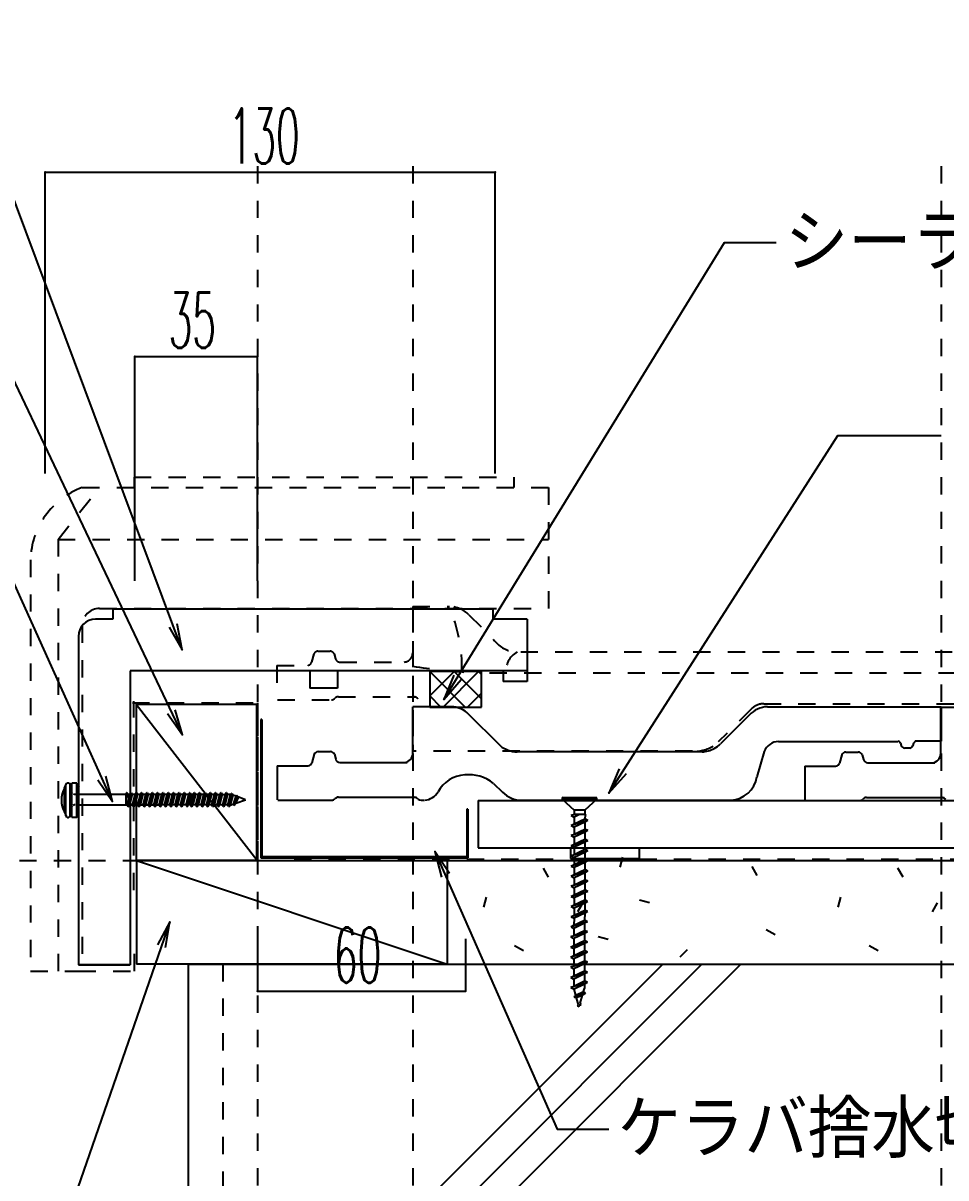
# Model space of a CAD drawing. Extents: x -1727 to 4652, y -2308 to 2357.
# Drawn here: x 1894.7 to 2161.9, y 1462.7 to 1796.9 of the extents above; entities that cross this region are included whole.
import ezdxf

# ---------------------------------------------------------------- set-up
doc = ezdxf.new("R2010")
doc.units = 0
doc.header["$LTSCALE"] = 5
doc.linetypes.add('DOT', pattern=[2, 1, -1])
for name, color, linetype in [('0-1', 7, 'CONTINUOUS'), ('0-2', 7, 'CONTINUOUS'), ('0-3', 7, 'CONTINUOUS'), ('0-4', 7, 'CONTINUOUS'), ('0-F', 7, 'CONTINUOUS')]:
    doc.layers.add(name, color=color, linetype=linetype)
doc.styles.get("Standard").update_dxf_attribs({"font": 'txt.shx', "bigfont": 'extfont.shx'})

# ---------------------------------------------------------------- blocks, each defined once
blk = doc.blocks.new('H1')
at = {"layer": '0-1', "color": 7, "linetype": 'CONTINUOUS'}
for p, q in [((2012.4688, 1602.177), (2019.5398, 1609.2481)), ((2022.7457, 1598.9712), (2012.4688, 1609.2481)), ((2016.334, 1598.9712), (2026.6109, 1609.2481)), ((2027.4688, 1601.3191), (2019.5398, 1609.2481)), ((2027.4688, 1608.3902), (2026.6109, 1609.2481)), ((2015.6746, 1598.9712), (2012.4688, 1602.177)), ((2023.4051, 1598.9712), (2027.4688, 1603.0349))]:
    blk.add_line(p, q, dxfattribs=at)

msp = doc.modelspace()

# ---------------------------------------------------------------- linework, layer by layer
at = {"layer": '0-1', "color": 7, "linetype": 'CONTINUOUS'}
for p, q in [((2027.4688, 1609.2481), (2012.4688, 1609.2481)), ((2012.4688, 1609.2481), (2012.4688, 1598.9712)), ((2027.4688, 1598.9712), (2027.4688, 1609.2481)), ((1962.4333, 1554.6742), (1927.4333, 1599.6742)), ((2012.4688, 1598.9712), (2027.4688, 1598.9712))]:
    msp.add_line(p, q, dxfattribs=at)
at = {"layer": '0-1', "color": 7, "linetype": 'DOT'}
for p, q in [((1926.3392, 1600.2224), (1962.5684, 1600.2224)), ((1926.7234, 1545.9913), (1926.7234, 1600.6896)), ((1962.5684, 1600.2224), (1962.5684, 1554.5017)), ((1973.1858, 1554.9688), (2798.1705, 1554.9688))]:
    msp.add_line(p, q, dxfattribs=at)
at = {"layer": '0-1', "color": 6, "linetype": 'CONTINUOUS'}
for p, q in [((1963.8104, 1595.3784), (1963.5104, 1595.3784)), ((1963.5104, 1595.3784), (1963.5104, 1555.3784)), ((1963.8104, 1595.3784), (1963.8104, 1555.6784)), ((2023.5104, 1569.3784), (2023.2104, 1569.3784)), ((2023.2104, 1569.3784), (2023.2104, 1555.6784)), ((2023.5104, 1569.3784), (2023.5104, 1555.3784)), ((1963.5104, 1555.3784), (2023.5104, 1555.3784)), ((1963.8104, 1555.6784), (2023.2104, 1555.6784))]:
    msp.add_line(p, q, dxfattribs=at)
at = {"layer": '0-1', "color": 4, "linetype": 'CONTINUOUS'}
for p, q in [((1906.6987, 1575.5295), (1907.1298, 1576.6995)), ((1906.6987, 1568.5296), (1906.6987, 1575.5295)), ((1907.0986, 1567.5297), (1907.0986, 1576.5297)), ((1907.5987, 1577.0295), (1907.7988, 1577.0295)), ((1908.2986, 1575.9495), (1908.7987, 1576.9497)), ((1908.2986, 1567.5297), (1908.2986, 1576.5297)), ((1908.9856, 1573.8795), (1908.2986, 1574.1795)), ((1908.7987, 1567.0995), (1908.7987, 1576.9497)), ((1910.2987, 1576.9497), (1908.7987, 1576.9497)), ((1910.2987, 1567.0995), (1910.2987, 1576.9497)), ((1910.2987, 1576.9497), (1910.7988, 1575.9495)), ((1910.7988, 1568.0997), (1910.7988, 1575.9495)), ((1909.5667, 1573.6296), (1909.2796, 1573.7496)), ((1909.9828, 1573.6296), (1909.5667, 1573.6296)), ((1910.7988, 1573.6296), (1910.1406, 1573.6296)), ((1934.1316, 1573.6296), (1910.7988, 1573.6296)), ((2050.8319, 1572.7586), (2050.831, 1572.3428)), ((2050.831, 1572.3428), (2054.285, 1569.1325)), ((2050.831, 1572.3428), (2060.8933, 1572.3193)), ((2060.8943, 1572.735), (2050.8319, 1572.7586)), ((2060.8933, 1572.3193), (2057.407, 1569.1252)), ((2060.8933, 1572.3193), (2060.8943, 1572.735)), ((1906.6987, 1568.5296), (1907.1298, 1567.3596)), ((1908.9568, 1570.4312), (1908.2986, 1570.1513)), ((1908.2986, 1568.0997), (1908.7987, 1567.0995)), ((1909.5667, 1570.7012), (1909.1767, 1570.5314)), ((1909.8067, 1570.7012), (1909.5667, 1570.7012)), ((1910.7988, 1570.7012), (1910.1226, 1570.7012)), ((1910.2987, 1567.0995), (1910.7988, 1568.0997)), ((1910.7445, 1570.7012), (1934.1904, 1570.7012)), ((2053.4498, 1567.5967), (2054.1251, 1567.8778)), ((2054.3768, 1567.8773), (2053.4498, 1567.5967)), ((2053.4498, 1567.5967), (2054.3063, 1567.1446)), ((2057.5783, 1567.8697), (2054.1251, 1567.8778)), ((2057.4041, 1567.8702), (2054.282, 1567.8775)), ((2057.3983, 1569.1252), (2054.285, 1569.1325)), ((2055.8517, 1567.8738), (2054.3063, 1567.1446)), ((2054.311, 1569.1324), (2054.308, 1567.8564)), ((2054.308, 1567.8774), (2054.308, 1567.8564)), ((2057.3983, 1569.1252), (2057.3953, 1567.8702)), ((1907.5987, 1567.0296), (1907.7988, 1567.0296)), ((1908.7987, 1567.0995), (1910.2987, 1567.0995)), ((2058.2489, 1566.1487), (2053.443, 1564.6942)), ((2053.443, 1564.6942), (2054.3016, 1565.1423)), ((2053.443, 1564.6942), (2054.2995, 1564.2421)), ((2054.2995, 1564.2421), (2054.2947, 1562.211)), ((2057.3903, 1565.7006), (2054.2995, 1564.2421)), ((2054.3063, 1567.1446), (2054.3016, 1565.1423)), ((2054.3016, 1565.1423), (2057.3924, 1566.6008)), ((2057.3903, 1565.7006), (2057.3855, 1563.6694)), ((2058.2489, 1566.1487), (2057.3903, 1565.7006)), ((2058.2489, 1566.1487), (2057.3924, 1566.6008)), ((2058.242, 1563.2173), (2053.4361, 1561.7629)), ((2053.4361, 1561.7629), (2054.2947, 1562.211)), ((2053.4361, 1561.7629), (2054.2926, 1561.3107)), ((2054.2926, 1561.3107), (2054.2879, 1559.2796)), ((2057.3834, 1562.7692), (2054.2926, 1561.3107)), ((2054.2947, 1562.211), (2057.3855, 1563.6694)), ((2057.3834, 1562.7692), (2057.3786, 1560.738)), ((2058.242, 1563.2173), (2057.3834, 1562.7692)), ((2058.242, 1563.2173), (2057.3855, 1563.6694)), ((2058.2352, 1560.2859), (2053.4292, 1558.8315)), ((2053.4292, 1558.8315), (2054.2879, 1559.2796)), ((2053.4292, 1558.8315), (2054.2858, 1558.3794)), ((2054.2858, 1558.3794), (2054.281, 1556.3482)), ((2054.2858, 1558.3794), (2054.281, 1556.3482)), ((2054.281, 1556.3482), (2057.3717, 1557.8067)), ((2057.3765, 1559.8378), (2054.2858, 1558.3794)), ((2054.2879, 1559.2796), (2057.3786, 1560.738)), ((2057.3765, 1559.8378), (2057.3717, 1557.8067)), ((2058.2283, 1557.3545), (2057.3717, 1557.8067)), ((2058.2352, 1560.2859), (2057.3765, 1559.8378)), ((2058.2352, 1560.2859), (2057.3786, 1560.738)), ((2058.2214, 1554.4231), (2053.4155, 1552.9687)), ((2058.2283, 1557.3545), (2053.4224, 1555.9001)), ((2053.4224, 1555.9001), (2054.281, 1556.3482)), ((2053.4224, 1555.9001), (2054.2789, 1555.448)), ((2054.2789, 1555.448), (2054.2741, 1553.4168)), ((2054.2741, 1553.4168), (2057.3649, 1554.8753)), ((2057.3696, 1556.9064), (2054.2789, 1555.448)), ((2058.2214, 1554.4231), (2057.3628, 1553.975)), ((2057.3696, 1556.9064), (2057.3649, 1554.8753)), ((2058.2214, 1554.4231), (2057.3649, 1554.8753)), ((2058.2283, 1557.3545), (2057.3696, 1556.9064)), ((2058.2145, 1551.4918), (2053.4086, 1550.0373)), ((2053.4155, 1552.9687), (2054.2741, 1553.4168)), ((2053.4155, 1552.9687), (2054.272, 1552.5166)), ((2057.3559, 1551.0437), (2054.2652, 1549.5852)), ((2054.272, 1552.5166), (2054.2673, 1550.4854)), ((2054.2673, 1550.4854), (2057.358, 1551.9439)), ((2057.3628, 1553.975), (2054.272, 1552.5166)), ((2057.3559, 1551.0437), (2057.3511, 1549.0125)), ((2058.2145, 1551.4918), (2057.3559, 1551.0437)), ((2057.3628, 1553.975), (2057.358, 1551.9439)), ((2058.2145, 1551.4918), (2057.358, 1551.9439)), ((2058.2077, 1548.5604), (2053.4018, 1547.1059)), ((2053.4018, 1547.1059), (2054.2604, 1547.5541)), ((2053.4086, 1550.0373), (2054.2673, 1550.4854)), ((2053.4086, 1550.0373), (2054.2652, 1549.5852)), ((2057.349, 1548.1123), (2054.2583, 1546.6538)), ((2054.2652, 1549.5852), (2054.2604, 1547.5541)), ((2054.2604, 1547.5541), (2057.3511, 1549.0125)), ((2057.349, 1548.1123), (2057.3443, 1546.0811)), ((2058.2077, 1548.5604), (2057.349, 1548.1123)), ((2058.2077, 1548.5604), (2057.3511, 1549.0125)), ((2058.2008, 1545.629), (2053.3949, 1544.1746)), ((2053.3949, 1544.1746), (2054.2535, 1544.6227)), ((2053.3949, 1544.1746), (2054.2514, 1543.7224)), ((2053.4018, 1547.1059), (2054.2583, 1546.6538)), ((2057.3422, 1545.1809), (2054.2514, 1543.7224)), ((2054.2583, 1546.6538), (2054.2535, 1544.6227)), ((2054.2535, 1544.6227), (2057.3443, 1546.0811)), ((2057.3422, 1545.1809), (2057.3374, 1543.1497)), ((2058.2008, 1545.629), (2057.3422, 1545.1809)), ((2058.2008, 1545.629), (2057.3443, 1546.0811)), ((2058.1939, 1542.6976), (2053.388, 1541.2432)), ((2053.388, 1541.2432), (2054.2467, 1541.6913)), ((2053.388, 1541.2432), (2054.2445, 1540.7911)), ((2054.2445, 1540.7911), (2054.2398, 1538.7599)), ((2057.3353, 1542.2495), (2054.2445, 1540.7911)), ((2054.2514, 1543.7224), (2054.2467, 1541.6913)), ((2054.2467, 1541.6913), (2057.3374, 1543.1497)), ((2057.3353, 1542.2495), (2057.3305, 1540.2184)), ((2058.1939, 1542.6976), (2057.3353, 1542.2495)), ((2058.1939, 1542.6976), (2057.3374, 1543.1497)), ((2058.1871, 1539.7662), (2053.3811, 1538.3118)), ((2053.3811, 1538.3118), (2054.2398, 1538.7599)), ((2053.3811, 1538.3118), (2054.2377, 1537.8597)), ((2054.2377, 1537.8597), (2054.2329, 1535.8285)), ((2057.3284, 1539.3181), (2054.2377, 1537.8597)), ((2054.2398, 1538.7599), (2057.3305, 1540.2184)), ((2057.3284, 1539.3181), (2057.3237, 1537.287)), ((2058.1871, 1539.7662), (2057.3284, 1539.3181)), ((2058.1871, 1539.7662), (2057.3305, 1540.2184)), ((2058.1802, 1536.8349), (2053.3743, 1535.3804)), ((2053.3743, 1535.3804), (2054.2329, 1535.8285)), ((2053.3743, 1535.3804), (2054.2308, 1534.9283)), ((2054.2308, 1534.9283), (2054.226, 1532.8971)), ((2054.226, 1532.8971), (2057.3168, 1534.3556)), ((2057.3215, 1536.3868), (2054.2308, 1534.9283)), ((2054.2329, 1535.8285), (2057.3237, 1537.287)), ((2057.3215, 1536.3868), (2057.3168, 1534.3556)), ((2058.1733, 1533.9035), (2057.3168, 1534.3556)), ((2058.1802, 1536.8349), (2057.3215, 1536.3868)), ((2058.1802, 1536.8349), (2057.3237, 1537.287)), ((2058.1664, 1530.9721), (2053.3605, 1529.5177)), ((2058.1733, 1533.9035), (2053.3674, 1532.449)), ((2053.3674, 1532.449), (2054.226, 1532.8971)), ((2053.3674, 1532.449), (2054.2239, 1531.9969)), ((2054.2239, 1531.9969), (2054.2192, 1529.9658)), ((2054.2192, 1529.9658), (2057.3099, 1531.4242)), ((2057.3147, 1533.4554), (2054.2239, 1531.9969)), ((2058.1664, 1530.9721), (2057.3078, 1530.524)), ((2057.3147, 1533.4554), (2057.3099, 1531.4242)), ((2058.1664, 1530.9721), (2057.3099, 1531.4242)), ((2058.1733, 1533.9035), (2057.3147, 1533.4554)), ((2058.1596, 1528.0407), (2053.3537, 1526.5863)), ((2053.3605, 1529.5177), (2054.2192, 1529.9658)), ((2053.3605, 1529.5177), (2054.2171, 1529.0655)), ((2057.3009, 1527.5926), (2054.2102, 1526.1342)), ((2054.2171, 1529.0655), (2054.2123, 1527.0344)), ((2054.2123, 1527.0344), (2057.303, 1528.4928)), ((2057.3078, 1530.524), (2054.2171, 1529.0655)), ((2057.3009, 1527.5926), (2057.2962, 1525.5615)), ((2058.1596, 1528.0407), (2057.3009, 1527.5926)), ((2057.3078, 1530.524), (2057.303, 1528.4928)), ((2058.1596, 1528.0407), (2057.303, 1528.4928)), ((2058.1527, 1525.1093), (2053.3468, 1523.6549)), ((2053.3468, 1523.6549), (2054.2054, 1524.103)), ((2053.3537, 1526.5863), (2054.2123, 1527.0344)), ((2053.3537, 1526.5863), (2054.2102, 1526.1342)), ((2057.2941, 1524.6612), (2054.2033, 1523.2028)), ((2054.2102, 1526.1342), (2054.2054, 1524.103)), ((2054.2054, 1524.103), (2057.2962, 1525.5615)), ((2057.2941, 1524.6612), (2057.2893, 1522.6301)), ((2058.1527, 1525.1093), (2057.2941, 1524.6612)), ((2058.1527, 1525.1093), (2057.2962, 1525.5615)), ((2058.1458, 1522.1779), (2053.3399, 1520.7235)), ((2053.3399, 1520.7235), (2054.1986, 1521.1716)), ((2053.3399, 1520.7235), (2054.1964, 1520.2714)), ((2053.3468, 1523.6549), (2054.2033, 1523.2028)), ((2057.2872, 1521.7298), (2054.1964, 1520.2714)), ((2054.2033, 1523.2028), (2054.1986, 1521.1716)), ((2054.1986, 1521.1716), (2057.2893, 1522.6301)), ((2057.2872, 1521.7298), (2057.2824, 1519.6987)), ((2058.1458, 1522.1779), (2057.2872, 1521.7298)), ((2058.1458, 1522.1779), (2057.2893, 1522.6301)), ((2058.139, 1519.2466), (2053.333, 1517.7921)), ((2053.333, 1517.7921), (2054.1917, 1518.2402)), ((2053.333, 1517.7921), (2054.2497, 1517.3684)), ((2054.1964, 1520.2714), (2054.1917, 1518.2402)), ((2054.1917, 1518.2402), (2057.2824, 1519.6987)), ((2057.2803, 1518.7985), (2054.2497, 1517.3684)), ((2054.7707, 1515.5853), (2054.2497, 1517.3684)), ((2057.0019, 1516.6382), (2057.2774, 1517.5649)), ((2057.2803, 1518.7985), (2057.2774, 1517.5649)), ((2058.139, 1519.2466), (2057.2803, 1518.7985)), ((2058.139, 1519.2466), (2057.2824, 1519.6987)), ((2057.5283, 1516.1324), (2054.2913, 1515.1528)), ((2054.2913, 1515.1528), (2054.7707, 1515.5853)), ((2054.2913, 1515.1528), (2055.0016, 1514.795)), ((2054.7707, 1515.5853), (2057.0019, 1516.6382)), ((2056.691, 1515.5922), (2055.0016, 1514.795)), ((2055.5765, 1512.8273), (2055.0016, 1514.795)), ((2055.9894, 1513.2322), (2056.691, 1515.5922)), ((2057.5283, 1516.1324), (2056.691, 1515.5922)), ((2057.5283, 1516.1324), (2057.0019, 1516.6382)), ((2055.2514, 1512.5084), (2055.5765, 1512.8273)), ((2055.2514, 1512.5084), (2055.6352, 1512.6266)), ((2055.2514, 1512.5084), (2055.7215, 1512.3312)), ((2055.7215, 1512.3312), (2055.6352, 1512.6266)), ((2055.7215, 1512.3312), (2055.8269, 1512.6856)), ((2055.8269, 1512.6856), (2056.3137, 1512.8356)), ((2056.3137, 1512.8356), (2055.9894, 1513.2322))]:
    msp.add_line(p, q, dxfattribs=at)
at = {"layer": '0-1', "color": 4, "linetype": 'DOT'}
for p, q in [((1924.3396, 1573.7697), (1924.4206, 1573.6995)), ((1924.6666, 1574.1195), (1924.4206, 1573.6995)), ((1924.5106, 1573.3296), (1924.4206, 1573.6995)), ((1924.7638, 1574.1195), (1924.5106, 1573.0995)), ((1925.0458, 1573.6296), (1924.5106, 1572.6096)), ((1924.5106, 1570.5696), (1924.5106, 1573.3296)), ((1924.7638, 1574.1195), (1924.6666, 1574.1195)), ((1925.0458, 1573.6296), (1924.7638, 1574.1195)), ((1924.8217, 1570.6995), (1925.5966, 1573.6296)), ((1925.9758, 1574.1195), (1925.2006, 1570.2195)), ((1926.2578, 1573.6296), (1925.4817, 1570.6995)), ((1925.8786, 1574.1195), (1925.5966, 1573.6296)), ((1925.9758, 1574.1195), (1925.8786, 1574.1195)), ((1925.9758, 1574.1195), (1926.2578, 1573.6296)), ((1927.1467, 1573.6296), (1926.2578, 1573.6296)), ((1926.3718, 1570.6995), (1927.1467, 1573.6296)), ((1927.5256, 1574.1195), (1926.7507, 1570.2195)), ((1927.8076, 1573.6296), (1927.0327, 1570.6995)), ((1927.4287, 1574.1195), (1927.1467, 1573.6296)), ((1927.5256, 1574.1195), (1927.4287, 1574.1195)), ((1927.5256, 1574.1195), (1927.8076, 1573.6296)), ((1928.6977, 1573.6296), (1927.8076, 1573.6296)), ((1927.9228, 1570.6995), (1928.6977, 1573.6296)), ((1929.0766, 1574.1195), (1928.3017, 1570.2195)), ((1929.3577, 1573.6296), (1928.5828, 1570.6995)), ((1928.9788, 1574.1195), (1928.6977, 1573.6296)), ((1929.0766, 1574.1195), (1928.9788, 1574.1195)), ((1929.0766, 1574.1195), (1929.3577, 1573.6296)), ((1930.2478, 1573.6296), (1929.3577, 1573.6296)), ((1929.4726, 1570.6995), (1930.2478, 1573.6296)), ((1930.6267, 1574.1195), (1929.8518, 1570.2195)), ((1930.9078, 1573.6296), (1930.1326, 1570.6995)), ((1930.5286, 1574.1195), (1930.2478, 1573.6296)), ((1930.6267, 1574.1195), (1930.5286, 1574.1195)), ((1930.6267, 1574.1195), (1930.9078, 1573.6296)), ((1931.7976, 1573.6296), (1930.9078, 1573.6296)), ((1931.0227, 1570.6995), (1931.7976, 1573.6296)), ((1932.1768, 1574.1195), (1931.4016, 1570.2195)), ((1932.4588, 1573.6296), (1931.6827, 1570.6995)), ((1932.0796, 1574.1195), (1931.7976, 1573.6296)), ((1932.1768, 1574.1195), (1932.0796, 1574.1195)), ((1932.1768, 1574.1195), (1932.4588, 1573.6296)), ((1933.3477, 1573.6296), (1932.4588, 1573.6296)), ((1932.5728, 1570.6995), (1933.3477, 1573.6296)), ((1933.7266, 1574.1195), (1932.9517, 1570.2195)), ((1934.0086, 1573.6296), (1933.2337, 1570.6995)), ((1933.6297, 1574.1195), (1933.3477, 1573.6296)), ((1933.7266, 1574.1195), (1933.6297, 1574.1195)), ((1933.7266, 1574.1195), (1934.0086, 1573.6296)), ((1934.8987, 1573.6296), (1934.0086, 1573.6296)), ((1934.8987, 1573.6296), (1934.0086, 1573.6296)), ((1934.8987, 1573.6296), (1934.0086, 1573.6296)), ((1934.1235, 1570.6995), (1934.8987, 1573.6296)), ((1934.1238, 1570.7001), (1934.8986, 1573.6296)), ((1935.2776, 1574.1195), (1934.5027, 1570.2195)), ((1935.5587, 1573.6296), (1934.7835, 1570.6995)), ((1935.1795, 1574.1195), (1934.8987, 1573.6296)), ((1935.2776, 1574.1195), (1935.1795, 1574.1195)), ((1935.2776, 1574.1195), (1935.5587, 1573.6296)), ((1936.4485, 1573.6296), (1935.5587, 1573.6296)), ((1935.6736, 1570.6995), (1936.4485, 1573.6296)), ((1936.8277, 1574.1195), (1936.0525, 1570.2195)), ((1937.1097, 1573.6296), (1936.3336, 1570.6995)), ((1936.7305, 1574.1195), (1936.4485, 1573.6296)), ((1936.8277, 1574.1195), (1936.7305, 1574.1195)), ((1936.8277, 1574.1195), (1937.1097, 1573.6296)), ((1937.9986, 1573.6296), (1937.1097, 1573.6296)), ((1937.2237, 1570.6995), (1937.9986, 1573.6296)), ((1938.3775, 1574.1195), (1937.6026, 1570.2195)), ((1938.6595, 1573.6296), (1937.8846, 1570.6995)), ((1938.2806, 1574.1195), (1937.9986, 1573.6296)), ((1938.3775, 1574.1195), (1938.2806, 1574.1195)), ((1938.3775, 1574.1195), (1938.6595, 1573.6296)), ((1939.5496, 1573.6296), (1938.6595, 1573.6296)), ((1939.5496, 1573.6296), (1938.6595, 1573.6296)), ((1939.5496, 1573.6296), (1938.6595, 1573.6296)), ((1938.7744, 1570.6995), (1939.5496, 1573.6296)), ((1938.7747, 1570.7001), (1939.5495, 1573.6296)), ((1939.9285, 1574.1195), (1939.1536, 1570.2195)), ((1940.2096, 1573.6296), (1939.4344, 1570.6995)), ((1939.8304, 1574.1195), (1939.5496, 1573.6296)), ((1939.9285, 1574.1195), (1939.8304, 1574.1195)), ((1939.9285, 1574.1195), (1940.2096, 1573.6296)), ((1941.0994, 1573.6296), (1940.2096, 1573.6296)), ((1940.3245, 1570.6995), (1941.0994, 1573.6296)), ((1941.4786, 1574.1195), (1940.7034, 1570.2195)), ((1941.7606, 1573.6296), (1940.9845, 1570.6995)), ((1941.3814, 1574.1195), (1941.0994, 1573.6296)), ((1941.4786, 1574.1195), (1941.3814, 1574.1195)), ((1941.4786, 1574.1195), (1941.7606, 1573.6296)), ((1942.6495, 1573.6296), (1941.7606, 1573.6296)), ((1941.8746, 1570.6995), (1942.6495, 1573.6296)), ((1943.0284, 1574.1195), (1942.2535, 1570.2195)), ((1943.3104, 1573.6296), (1942.5355, 1570.6995)), ((1942.9315, 1574.1195), (1942.6495, 1573.6296)), ((1943.0284, 1574.1195), (1942.9315, 1574.1195)), ((1943.0284, 1574.1195), (1943.3104, 1573.6296)), ((1943.1555, 1570.6995), (1943.9304, 1573.6296)), ((1944.2005, 1573.6296), (1943.3104, 1573.6296)), ((1944.2005, 1573.6296), (1943.3104, 1573.6296)), ((1944.3093, 1574.1198), (1943.5344, 1570.2198)), ((1944.5913, 1573.6296), (1943.8152, 1570.7097)), ((1944.5902, 1573.6296), (1943.8524, 1570.8396)), ((1944.2124, 1574.1198), (1943.9304, 1573.6296)), ((1944.3093, 1574.1198), (1944.2124, 1574.1198)), ((1944.3093, 1574.1198), (1944.5913, 1573.6296)), ((1945.4802, 1573.6296), (1944.5913, 1573.6296)), ((1944.7053, 1570.7097), (1945.4802, 1573.6296)), ((1945.8594, 1574.1198), (1945.0842, 1570.2198)), ((1946.1414, 1573.6296), (1945.3662, 1570.7097)), ((1945.7622, 1574.1198), (1945.4802, 1573.6296)), ((1945.8594, 1574.1198), (1945.7622, 1574.1198)), ((1945.8594, 1574.1198), (1946.1414, 1573.6296)), ((1947.0312, 1573.6296), (1946.1414, 1573.6296)), ((1946.2554, 1570.7097), (1947.0312, 1573.6296)), ((1947.4104, 1574.1198), (1946.6343, 1570.2198)), ((1947.6912, 1573.6296), (1946.9163, 1570.7097)), ((1947.3123, 1574.1198), (1947.0312, 1573.6296)), ((1947.4104, 1574.1198), (1947.3123, 1574.1198)), ((1947.4104, 1574.1198), (1947.6912, 1573.6296)), ((1948.581, 1573.6296), (1947.6912, 1573.6296)), ((1947.8061, 1570.7097), (1948.581, 1573.6296)), ((1948.9602, 1574.1198), (1948.185, 1570.2198)), ((1949.2422, 1573.6296), (1948.467, 1570.7097)), ((1948.863, 1574.1198), (1948.581, 1573.6296)), ((1948.9602, 1574.1198), (1948.863, 1574.1198)), ((1948.9602, 1574.1198), (1949.2422, 1573.6296)), ((1950.1311, 1573.6296), (1949.2422, 1573.6296)), ((1949.3562, 1570.7097), (1950.1311, 1573.6296)), ((1949.7351, 1570.2198), (1950.51, 1574.1198)), ((1950.792, 1573.6296), (1950.0171, 1570.7097)), ((1950.4131, 1574.1198), (1950.1302, 1573.6296)), ((1950.51, 1574.1198), (1950.4131, 1574.1198)), ((1950.51, 1574.1198), (1950.792, 1573.6296)), ((1950.792, 1573.6296), (1951.6821, 1573.6296)), ((1950.9072, 1570.7097), (1951.6821, 1573.6296)), ((1951.2861, 1570.2198), (1952.061, 1574.1198)), ((1952.3421, 1573.6296), (1951.5672, 1570.7097)), ((1951.9632, 1574.1198), (1951.68, 1573.6296)), ((1952.061, 1574.1198), (1951.9632, 1574.1198)), ((1952.061, 1574.1198), (1952.343, 1573.6296)), ((1952.3421, 1573.6296), (1953.2322, 1573.6296)), ((1953.2322, 1573.6296), (1952.457, 1570.7097)), ((1953.6111, 1574.1198), (1952.8362, 1570.2198)), ((1953.8922, 1573.6296), (1953.117, 1570.7097)), ((1953.513, 1574.1198), (1953.2301, 1573.6296)), ((1953.6111, 1574.1198), (1953.513, 1574.1198)), ((1953.6111, 1574.1198), (1953.8931, 1573.6296)), ((1954.782, 1573.6296), (1953.8922, 1573.6296)), ((1954.0071, 1570.7097), (1954.782, 1573.6296)), ((1954.386, 1570.2198), (1955.1342, 1573.9797)), ((1955.409, 1573.5096), (1954.6671, 1570.7097)), ((1954.782, 1573.6296), (1955.0361, 1573.9797)), ((1955.1342, 1573.9797), (1955.0361, 1573.9797)), ((1955.1282, 1573.9896), (1955.4102, 1573.5096)), ((1955.229, 1570.7697), (1955.607, 1570.8996)), ((1956.3732, 1573.1598), (1955.409, 1573.5096)), ((1955.607, 1570.8996), (1956.3732, 1573.1598)), ((1955.8392, 1570.4898), (1955.607, 1570.8996)), ((1955.9442, 1570.5396), (1956.6462, 1573.2897)), ((1955.9442, 1570.5396), (1956.3432, 1571.2296)), ((1956.3021, 1571.1597), (1959.0822, 1572.1698)), ((1956.3432, 1571.2296), (1957.1472, 1572.8697)), ((1956.3732, 1573.1598), (1956.5622, 1573.3296)), ((1956.6462, 1573.2897), (1956.5622, 1573.3296)), ((1957.1472, 1572.8697), (1956.6462, 1573.2897)), ((1959.0822, 1572.1698), (1957.1472, 1572.8697)), ((1958.568, 1571.7996), (1958.241, 1571.8596)), ((1959.0822, 1572.1698), (1958.568, 1571.7996)), ((1924.8217, 1570.6995), (1925.1037, 1570.2195)), ((1925.1037, 1570.2195), (1925.2006, 1570.2195)), ((1925.2006, 1570.2195), (1925.4817, 1570.6995)), ((1926.3718, 1570.6995), (1925.4817, 1570.6995)), ((1926.3718, 1570.6995), (1926.6538, 1570.2195)), ((1926.6538, 1570.2195), (1926.7507, 1570.2195)), ((1926.7507, 1570.2195), (1927.0327, 1570.6995)), ((1927.9228, 1570.6995), (1927.0327, 1570.6995)), ((1927.9228, 1570.6995), (1928.2036, 1570.2195)), ((1928.2036, 1570.2195), (1928.3017, 1570.2195)), ((1928.3017, 1570.2195), (1928.5828, 1570.6995)), ((1929.4726, 1570.6995), (1928.5828, 1570.6995)), ((1929.4726, 1570.6995), (1929.7537, 1570.2195)), ((1929.7537, 1570.2195), (1929.8518, 1570.2195)), ((1929.8518, 1570.2195), (1930.1326, 1570.6995)), ((1931.0227, 1570.6995), (1930.1326, 1570.6995)), ((1931.0227, 1570.6995), (1931.3038, 1570.2195)), ((1931.3038, 1570.2195), (1931.4016, 1570.2195)), ((1931.4016, 1570.2195), (1931.6827, 1570.6995)), ((1932.5728, 1570.6995), (1931.6827, 1570.6995)), ((1932.5728, 1570.6995), (1932.8548, 1570.2195)), ((1932.8548, 1570.2195), (1932.9517, 1570.2195)), ((1932.9517, 1570.2195), (1933.2337, 1570.6995)), ((1934.1238, 1570.6995), (1933.2337, 1570.6995)), ((1934.1235, 1570.6995), (1934.4046, 1570.2195)), ((1934.1247, 1570.6998), (1934.4055, 1570.2198)), ((1934.4046, 1570.2195), (1934.5027, 1570.2195)), ((1934.5027, 1570.2195), (1934.7835, 1570.6995)), ((1935.6736, 1570.6995), (1934.7835, 1570.6995)), ((1935.6736, 1570.6995), (1935.9547, 1570.2195)), ((1935.9547, 1570.2195), (1936.0525, 1570.2195)), ((1936.0525, 1570.2195), (1936.3336, 1570.6995)), ((1937.2237, 1570.6995), (1936.3336, 1570.6995)), ((1937.2237, 1570.6995), (1937.5057, 1570.2195)), ((1937.5057, 1570.2195), (1937.6026, 1570.2195)), ((1937.6026, 1570.2195), (1937.8846, 1570.6995)), ((1938.7747, 1570.6995), (1937.8846, 1570.6995)), ((1938.7744, 1570.6995), (1939.0555, 1570.2195)), ((1938.7756, 1570.6998), (1939.0564, 1570.2198)), ((1939.0555, 1570.2195), (1939.1536, 1570.2195)), ((1939.1536, 1570.2195), (1939.4344, 1570.6995)), ((1940.3245, 1570.6995), (1939.4344, 1570.6995)), ((1940.3245, 1570.6995), (1940.6056, 1570.2195)), ((1940.6056, 1570.2195), (1940.7034, 1570.2195)), ((1940.7034, 1570.2195), (1940.9845, 1570.6995)), ((1941.8746, 1570.6995), (1940.9845, 1570.6995)), ((1941.8746, 1570.6995), (1942.1566, 1570.2195)), ((1942.1566, 1570.2195), (1942.2535, 1570.2195)), ((1942.2535, 1570.2195), (1942.5355, 1570.6995)), ((1943.1555, 1570.6995), (1942.5355, 1570.6995)), ((1943.1555, 1570.6995), (1943.4375, 1570.2195)), ((1943.4372, 1570.2198), (1943.5344, 1570.2198)), ((1943.5344, 1570.2198), (1943.8164, 1570.6998)), ((1944.7053, 1570.6995), (1943.8155, 1570.6995)), ((1944.7053, 1570.7097), (1944.9873, 1570.2198)), ((1944.9873, 1570.2198), (1945.0842, 1570.2198)), ((1945.0842, 1570.2198), (1945.3662, 1570.7097)), ((1946.2554, 1570.7097), (1945.3662, 1570.7097)), ((1946.2554, 1570.7097), (1946.5374, 1570.2198)), ((1946.5374, 1570.2198), (1946.6343, 1570.2198)), ((1946.6343, 1570.2198), (1946.9163, 1570.7097)), ((1947.8064, 1570.7097), (1946.9163, 1570.7097)), ((1947.8061, 1570.7097), (1948.0881, 1570.2198)), ((1948.0881, 1570.2198), (1948.185, 1570.2198)), ((1948.185, 1570.2198), (1948.467, 1570.7097)), ((1949.3562, 1570.7097), (1948.467, 1570.7097)), ((1949.6382, 1570.2198), (1949.3562, 1570.7097)), ((1949.6382, 1570.2198), (1949.7351, 1570.2198)), ((1949.7351, 1570.2198), (1950.0192, 1570.7097)), ((1950.9072, 1570.7097), (1950.0171, 1570.7097)), ((1951.188, 1570.2198), (1950.906, 1570.7097)), ((1951.188, 1570.2198), (1951.2861, 1570.2198)), ((1951.2861, 1570.2198), (1951.569, 1570.7097)), ((1952.457, 1570.7097), (1951.5672, 1570.7097)), ((1952.7381, 1570.2198), (1952.4561, 1570.7097)), ((1952.7381, 1570.2198), (1952.8362, 1570.2198)), ((1952.8362, 1570.2198), (1953.1191, 1570.7097)), ((1954.0071, 1570.7097), (1953.117, 1570.7097)), ((1954.2882, 1570.2198), (1954.0071, 1570.7097)), ((1954.2882, 1570.2198), (1954.386, 1570.2198)), ((1954.386, 1570.2198), (1954.6692, 1570.7097)), ((1954.6671, 1570.7097), (1954.887, 1570.7097)), ((1955.8392, 1570.4898), (1955.9442, 1570.5396))]:
    msp.add_line(p, q, dxfattribs=at)
at = {"layer": '0-1', "color": 3, "linetype": 'CONTINUOUS'}
for p, q in [((2026.4403, 1571.8914), (2765.6812, 1571.8914)), ((2026.4403, 1571.8914), (2026.4403, 1558.2226)), ((2026.4403, 1558.2226), (2765.6812, 1558.2226))]:
    msp.add_line(p, q, dxfattribs=at)
msp.add_lwpolyline([(1927.4333, 1554.6742), (1962.4333, 1554.6742), (1962.4333, 1599.6742), (1927.4333, 1599.6742), (1927.4333, 1554.6742)], close=True, dxfattribs=at)
at = {"layer": '0-1', "color": 4, "linetype": 'CONTINUOUS'}
msp.add_lwpolyline([(2057.5783, 1567.8697), (2057.5593, 1567.8065), (2057.5413, 1567.7429), (2057.5243, 1567.6792), (2057.5083, 1567.6152), (2057.4934, 1567.551), (2057.4794, 1567.4867), (2057.4665, 1567.4221), (2057.4546, 1567.3574), (2057.4437, 1567.2926), (2057.4339, 1567.2276), (2057.4251, 1567.1625), (2057.4173, 1567.0973), (2057.4105, 1567.0319), (2057.4048, 1566.9665), (2057.4001, 1566.9011), (2057.3965, 1566.8356), (2057.3939, 1566.77), (2057.3923, 1566.7044), (2057.3918, 1566.6388), (2057.3923, 1566.5732)], dxfattribs=at)
at = {"layer": '0-1', "color": 7, "linetype": 'CONTINUOUS'}
msp.add_lwpolyline([(2053.2239, 1555.1374), (2073.2239, 1555.1374), (2073.2239, 1558.1374), (2053.2239, 1558.1374), (2053.2239, 1555.1374)], close=True, dxfattribs=at)
at = {"layer": '0-1', "color": 4, "linetype": 'CONTINUOUS'}
for centre, radius, start, end in [((1913.0548, 1572.0297), 7.2555, 151.1584, 208.842), ((1907.5987, 1576.5297), 0.5001, 90, 180), ((1907.7988, 1576.5297), 0.5001, 0, 90), ((1907.5987, 1567.5297), 0.5001, 180, 270), ((1907.7988, 1567.5297), 0.5001, 270, 360)]:
    msp.add_arc(centre, radius, start, end, dxfattribs=at)
at = {"layer": '0-1', "color": 4, "linetype": 'DOT'}
msp.add_arc((1954.887, 1571.7096), 0.9999, 270, 290, dxfattribs=at)
at = {"layer": '0-2', "color": 2, "linetype": 'DOT'}
for p, q in [((1926.817, 1665.5133), (2036.817, 1665.5133)), ((1926.817, 1665.5133), (1926.817, 1662.5133)), ((2036.817, 1665.5133), (2036.817, 1662.5133)), ((1904.817, 1647.5133), (1916.817, 1662.5133)), ((1911.817, 1662.5133), (2046.817, 1662.5133)), ((2046.817, 1662.5133), (2046.817, 1627.5133)), ((1904.817, 1647.5133), (2046.817, 1647.5133)), ((1904.817, 1647.5133), (1904.817, 1522.5133)), ((1896.817, 1641.5843), (1896.817, 1522.5133)), ((2007.532, 1628.0473), (2007.532, 1586.2012)), ((2007.532, 1628.0473), (2018.1473, 1628.0473)), ((1916.817, 1627.5133), (2046.817, 1627.5133)), ((2023.7836, 1625.7013), (2031.2609, 1618.172)), ((1911.817, 1622.5133), (1911.817, 1522.5133)), ((1978.9265, 1614.3457), (1978.2408, 1611.919)), ((1980.055, 1615.1301), (1983.6639, 1615.1301)), ((1984.7767, 1614.3457), (1985.1695, 1612.9749)), ((2038.7962, 1614.9527), (2244.9706, 1614.9527)), ((1968.1829, 1611.0263), (1968.1829, 1601.1414)), ((1968.1829, 1611.0263), (1977.1876, 1611.0263)), ((1986.3656, 1611.9818), (2005.8591, 1611.9818)), ((2314.7826, 1608.7614), (2026.6071, 1608.7614)), ((1968.357, 1601.0551), (1984.0022, 1601.0551)), ((1986.0025, 1601.9578), (2008.5115, 1601.9578)), ((2105.6223, 1598.4636), (2096.035, 1588.8763)), ((2109.1966, 1599.9441), (2172.0989, 1599.9441)), ((2088.5214, 1586.2012), (2007.532, 1586.2012)), ((1926.817, 1527.5133), (1926.817, 1522.5133)), ((1896.817, 1522.5133), (1910.784, 1522.5133)), ((1910.784, 1522.5133), (1926.817, 1522.5133))]:
    msp.add_line(p, q, dxfattribs=at)
at = {"layer": '0-2', "color": 2, "linetype": 'CONTINUOUS'}
for p, q in [((1920.703, 1624.4148), (1915.703, 1624.4148)), ((1920.703, 1627.4148), (2030.703, 1627.4148)), ((1920.703, 1627.4148), (1920.703, 1624.4148)), ((2030.703, 1627.4148), (2030.703, 1624.4148)), ((2040.703, 1624.4148), (2030.703, 1624.4148)), ((2040.703, 1624.4148), (2040.703, 1606.4148)), ((1910.703, 1619.4148), (1910.703, 1524.4148)), ((1925.703, 1609.4148), (1925.703, 1524.4148)), ((2040.703, 1609.4148), (1925.703, 1609.4148)), ((1977.703, 1609.4148), (1977.703, 1604.4148)), ((1985.703, 1609.4148), (1985.703, 1604.4148)), ((2033.703, 1609.4148), (2033.703, 1606.4148)), ((1985.703, 1604.4148), (1977.703, 1604.4148)), ((2040.703, 1606.4148), (2033.703, 1606.4148)), ((2007.5977, 1585.6415), (2007.5977, 1599.0037)), ((2019.4528, 1599.0037), (2007.5977, 1599.0037)), ((2110.2877, 1599.0812), (2160.532, 1599.0812)), ((2172.2927, 1598.878), (2160.4375, 1598.878)), ((2160.4375, 1585.5158), (2160.4375, 1598.878)), ((2160.5977, 1598.9827), (2160.5977, 1589.0715)), ((2023.3401, 1597.2722), (2032.8356, 1587.8212)), ((2104.9474, 1596.6487), (2096.7118, 1588.3561)), ((2113.4538, 1589.0542), (2148.0201, 1589.0542)), ((2148.8082, 1588.5444), (2149.0118, 1587.8594)), ((2152.5809, 1588.4796), (2152.4043, 1587.8594)), ((2160.5977, 1589.0715), (2153.0726, 1589.0715)), ((1978.9922, 1585.3021), (1978.3065, 1582.8753)), ((1980.1207, 1586.0865), (1983.7296, 1586.0865)), ((1984.8424, 1585.3021), (1985.2353, 1583.9312)), ((2091.3436, 1586.0103), (2037.8194, 1586.0103)), ((2109.2699, 1586.1145), (2107.2228, 1578.7429)), ((2131.832, 1585.1764), (2131.1463, 1582.7496)), ((2132.9605, 1585.9608), (2136.5694, 1585.9608)), ((2137.6823, 1585.1764), (2138.0751, 1583.8055)), ((2151.4493, 1587.0963), (2150.0195, 1587.0963)), ((1968.2487, 1581.9826), (1977.2533, 1581.9826)), ((1968.2487, 1581.9826), (1968.2487, 1572.0978)), ((1986.4314, 1582.9381), (2005.9248, 1582.9381)), ((2121.0885, 1581.8569), (2130.0931, 1581.8569)), ((2121.0885, 1581.8569), (2121.0885, 1571.9721)), ((2139.2712, 1582.8124), (2158.7646, 1582.8124)), ((2030.9239, 1576.8637), (2033.4976, 1574.3644)), ((1968.4227, 1572.0114), (1984.0679, 1572.0114)), ((1986.0682, 1572.9141), (2008.5773, 1572.9141)), ((2006.1233, 1572.9141), (2008.5773, 1572.9141)), ((2039.1783, 1572.0114), (2099.6837, 1572.0114)), ((2121.2625, 1571.8858), (2136.9077, 1571.8858)), ((2138.9081, 1572.7884), (2161.4171, 1572.7884)), ((1910.703, 1524.4148), (1925.703, 1524.4148)), ((1925.703, 1524.4148), (1910.703, 1524.4148))]:
    msp.add_line(p, q, dxfattribs=at)
at = {"layer": '0-2', "color": 2, "linetype": 'DOT'}
for centre, radius, start, end in [((1919.878, 1640.8963), 23.071, 110.45, 178.292), ((2018.1439, 1620.0956), 7.9517, 44.8267, 89.9753), ((1975.7774, 1610.0884), 46.0189, 358.8291, 382.9702), ((1916.817, 1622.5133), 5, 90, 180), ((2037.8097, 1623.2338), 8.277, 217.7016, 266.9332), ((1980.158, 1613.7818), 1.3545, 94.6967, 155.3956), ((1983.5452, 1613.7818), 1.3545, 24.6042, 85.3077), ((2004.82, 1614.6894), 2.712, 275.6876, 359.911), ((2041.3235, 1609.0682), 6.8857, 121.184, 184.005), ((1976.9662, 1612.3827), 1.3563, 279.3936, 340.0066), ((1986.4758, 1613.3313), 1.354, 195.2621, 265.3338), ((2036.8841, 1806.8441), 198.2717, 261.4664, 266.2489), ((1983.9655, 1602.4458), 1.3912, 270.5608, 317.5045), ((1986.0197, 1600.5585), 1.3994, 90.7027, 137.3587), ((2007.7428, 1600.2875), 1.6842, 39.6692, 80.9986), ((2109.3208, 1594.5894), 5.3562, 91.3288, 133.6711), ((2089.2114, 1596.1586), 9.9797, 273.8263, 313.1375)]:
    msp.add_arc(centre, radius, start, end, dxfattribs=at)
at = {"layer": '0-2', "color": 2, "linetype": 'CONTINUOUS'}
for centre, radius, start, end in [((1915.703, 1619.4148), 5, 90, 180), ((2018.2864, 1591.1545), 7.9354, 47.6136, 81.5477), ((2110.6841, 1591.1325), 7.9586, 92.8551, 136.1225), ((2037.858, 1593.88), 7.8698, 230.3435, 269.7193), ((2091.0265, 1594.0073), 8.0162, 298.3583, 315.1724), ((2113.8696, 1584.0152), 5.0561, 94.7176, 155.4691), ((2147.9836, 1588.1643), 0.9079, 24.7452, 87.6957), ((2150.1221, 1588.2685), 1.1833, 200.2286, 265.0267), ((2151.3015, 1588.2603), 1.1734, 277.237, 340.0187), ((2153.4297, 1588.1679), 0.9034, 94.6845, 157.8226), ((1980.2237, 1584.7381), 1.3545, 94.6967, 155.3956), ((1983.6109, 1584.7381), 1.3545, 24.6042, 85.3077), ((2004.8857, 1585.6457), 2.712, 275.6876, 359.911), ((2091.0991, 1593.8645), 7.8561, 271.7835, 298.3869), ((2133.0636, 1584.6124), 1.3545, 94.6967, 155.3956), ((2136.4507, 1584.6124), 1.3545, 24.6042, 85.3077), ((2157.7255, 1585.52), 2.712, 275.6876, 359.911), ((1977.0319, 1583.339), 1.3563, 279.3936, 340.0066), ((1986.5415, 1584.2876), 1.354, 195.2621, 265.3338), ((2129.8718, 1583.2133), 1.3563, 279.3936, 340.0066), ((2139.3813, 1584.1619), 1.354, 195.2621, 265.3338), ((2023.0583, 1570.0757), 9.2519, 92.9199, 152.02), ((2023.8267, 1568.1311), 11.2529, 50.8982, 96.3246), ((2099.2474, 1580.1094), 8.0916, 273.0906, 350.2777), ((2010.5931, 1577.0506), 5.0383, 274.6278, 328.4766), ((2039.1808, 1580.0513), 8.0399, 225.0191, 269.982), ((1984.0312, 1573.4021), 1.3912, 270.5608, 317.5045), ((1986.0854, 1571.5148), 1.3994, 90.7027, 137.3587), ((2007.8085, 1571.2439), 1.6842, 39.6692, 80.9986), ((2010.5478, 1575.5208), 3.5119, 245.7412, 275.1431), ((2136.871, 1573.2764), 1.3912, 270.5608, 317.5045), ((2138.9252, 1571.3891), 1.3994, 90.7027, 137.3587), ((2160.6484, 1571.1182), 1.6842, 39.6692, 80.9986)]:
    msp.add_arc(centre, radius, start, end, dxfattribs=at)
at = {"layer": '0-3', "color": 7, "linetype": 'CONTINUOUS'}
for p, q in [((1901.084, 1753.7365), (2031.3809, 1753.7365)), ((1901.084, 1666.5437), (1901.084, 1753.7365)), ((2031.3809, 1666.5437), (2031.3809, 1753.7365)), ((1927.0922, 1700.407), (1962.5684, 1700.407)), ((1927.0922, 1635.4702), (1927.0922, 1700.407)), ((1962.5684, 1635.4702), (1962.5684, 1700.407)), ((1962.5684, 1531.9009), (1962.5684, 1516.7056)), ((2022.8224, 1531.9009), (2022.8224, 1516.7056)), ((1962.5684, 1516.7056), (2022.8224, 1516.7056))]:
    msp.add_line(p, q, dxfattribs=at)
for points in [[(1940.7826, 1615.5525), (1872.8917, 1796.9182), (1857.8917, 1796.9182)], [(1940.8675, 1590.9098), (1853.3588, 1774.5701), (1838.3588, 1774.5701)], [(2016.5765, 1601.1757), (2097.7859, 1733.3771), (2112.7859, 1733.3771)], [(1920.5633, 1571.5948), (1851.5526, 1724.4572), (1836.5526, 1724.4572)], [(2064.3373, 1574.0803), (2130.5965, 1677.6102), (2160.5965, 1677.6102)], [(1936.9827, 1622.1383), (1940.7826, 1615.5525), (1939.324, 1623.0147)], [(2019.437, 1608.2206), (2016.5765, 1601.1757), (2021.5672, 1606.912)], [(1936.513, 1597.1429), (1940.8675, 1590.9098), (1938.7699, 1598.2182)], [(2067.3274, 1581.0711), (2064.3373, 1574.0803), (2069.433, 1579.7235)], [(1916.338, 1577.9162), (1920.5633, 1571.5948), (1918.6166, 1578.9448)], [(2013.9706, 1557.1304), (2049.3461, 1476.8552), (2064.3461, 1476.8552)], [(2018.1389, 1550.7713), (2013.9706, 1557.1304), (2015.8512, 1549.7632)], [(1937.2198, 1536.8432), (1877.5848, 1365.2405), (1862.5848, 1365.2405)], [(1935.9386, 1529.3485), (1937.2198, 1536.8432), (1933.5771, 1530.1692)]]:
    msp.add_lwpolyline(points, dxfattribs=at)
at = {"layer": '0-3', "color": 7}
for p in [(1901.084, 1753.7365), (2031.3809, 1753.7365), (1927.0922, 1700.407), (1962.5684, 1700.407), (1962.5684, 1516.7056), (2022.8224, 1516.7056)]:
    msp.add_point(p, dxfattribs=at)
at = {"layer": '0-4', "color": 7, "linetype": 'CONTINUOUS'}
for p, q in [((1927.5467, 1554.5822), (2017.5467, 1524.5822)), ((2068.2753, 1555.5173), (2067.4986, 1552.6194)), ((2046.8864, 1549.7586), (2045.3865, 1552.3569)), ((2107.2978, 1550.2158), (2105.7977, 1552.8138)), ((2149.5571, 1549.7586), (2148.0572, 1552.3569)), ((2028.7881, 1544.0003), (2028.0117, 1541.1023)), ((2056.7584, 1542.3548), (2055.2581, 1539.7565)), ((2073.211, 1543.1775), (2076.1088, 1542.4012)), ((2131.4588, 1544.0003), (2130.6825, 1541.1023)), ((2159.4291, 1542.3548), (2157.9289, 1539.7565)), ((2109.8976, 1534.6155), (2112.4957, 1533.1159)), ((2064.1621, 1531.6602), (2061.2643, 1532.4369)), ((2037.0147, 1530.0153), (2039.6127, 1528.5154)), ((2087.0066, 1528.7375), (2084.8854, 1526.6162)), ((2139.6855, 1530.0153), (2142.2834, 1528.5154)), ((1952.5467, 1397.2096), (2079.9193, 1524.5822)), ((1952.5467, 1385.8959), (2091.233, 1524.5822)), ((1952.5467, 1374.5822), (2102.5467, 1524.5822))]:
    msp.add_line(p, q, dxfattribs=at)
at = {"layer": '0-4', "color": 3, "linetype": 'CONTINUOUS'}
for p, q in [((1927.5467, 1554.5822), (1927.5467, 1524.5822)), ((1927.5467, 1554.5822), (2017.5467, 1554.5822)), ((2017.5467, 1554.5822), (2017.5467, 1524.5822)), ((2017.5467, 1524.5822), (1927.5467, 1524.5822))]:
    msp.add_line(p, q, dxfattribs=at)
at = {"layer": '0-4', "color": 4, "linetype": 'CONTINUOUS'}
for p, q in [((2017.5467, 1554.5822), (2872.4442, 1554.5822)), ((1942.5467, 1524.5822), (1942.5467, 1384.5822)), ((1942.5467, 1524.5822), (2872.4442, 1524.5822))]:
    msp.add_line(p, q, dxfattribs=at)
at = {"layer": '0-4', "color": 4, "linetype": 'DOT'}
msp.add_line((1952.5467, 1524.5822), (1952.5467, 1384.5822), dxfattribs=at)
at = {"layer": '0-F', "color": 1, "linetype": 'DOT'}
for p, q in [((1962.5684, 1755.5209), (1962.5684, 1280.8843)), ((2007.532, 1755.5209), (2007.532, 1280.8843)), ((2160.532, 1755.5209), (2160.532, 1280.8843)), ((1843.607, 1554.5995), (2765.6812, 1554.5995))]:
    msp.add_line(p, q, dxfattribs=at)

# ---------------------------------------------------------------- block references
at = {"layer": '0-1'}
msp.add_blockref('H1', (0, 0), dxfattribs=at)

# ---------------------------------------------------------------- texts
at = {"layer": '0-3', "color": 7, "width": 0.5}
for s, p in [('130', (1954.2325, 1756.2365)), ('35', (1936.8303, 1702.907)), ('60', (1984.6954, 1519.2056))]:
    msp.add_text(s, height=16, dxfattribs=at).set_placement(p)
at = {"layer": '0-3', "color": 7}
for s, p in [('シーラー15×15', (2115.2859, 1725.0271)), ('ケラバ捨水切鋼板0.35㎜', (2066.8461, 1468.5052))]:
    msp.add_text(s, height=16.7, dxfattribs=at).set_placement(p)

doc.saveas('drawing.dxf')
